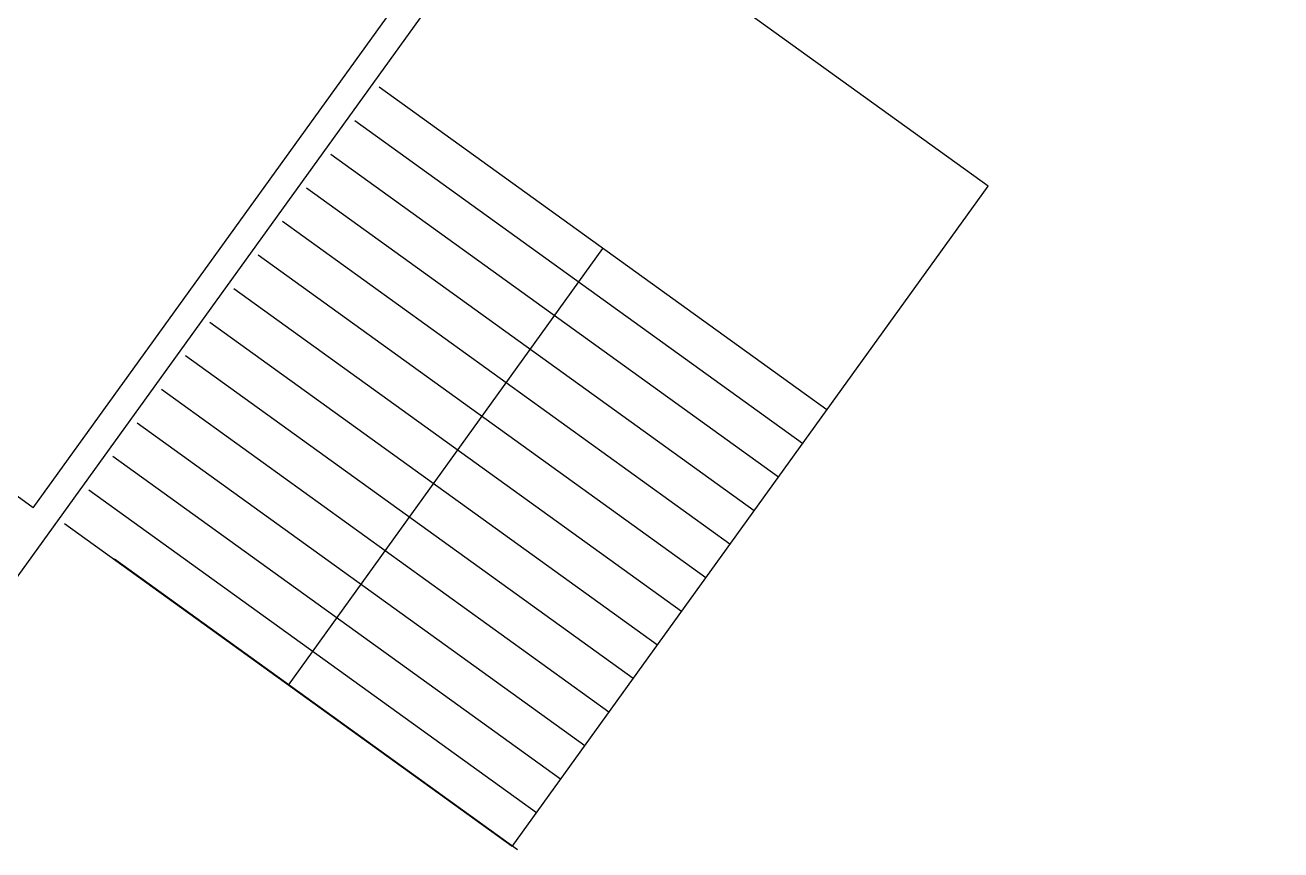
# Model space of a CAD drawing. Header units: metres. Extents: x 141303 to 146299, y 125960 to 127091.
# Drawn here: x 144685.91 to 144695.01, y 126047.08 to 126053.06 of the extents above; entities that cross this region are included whole.
import ezdxf

# ---------------------------------------------------------------- set-up
doc = ezdxf.new("R2010")
doc.units = ezdxf.units.M
doc.header["$MEASUREMENT"] = 0
doc.layers.add('NVMI_WALL', color=7, linetype='Continuous', lineweight=30)

msp = doc.modelspace()

# ---------------------------------------------------------------- linework, layer by layer
at = {"layer": 'NVMI_WALL'}
for p, q in [((144684.72667, 126047.49693), (144701.68516, 126071.02502)), ((144685.96775, 126049.56084), (144689.35912, 126054.26601)), ((144685.96775, 126049.56084), (144689.35912, 126054.26601)), ((144685.96775, 126049.56084), (144689.35912, 126054.26601)), ((144692.89035, 126051.89189), (144689.64541, 126054.23077)), ((144691.72091, 126050.26942), (144688.47597, 126052.6083)), ((144691.54549, 126050.02605), (144688.30055, 126052.36493)), ((144691.37008, 126049.78268), (144688.12514, 126052.12155)), ((144691.19466, 126049.53931), (144687.94972, 126051.87818)), ((144689.4405, 126047.1056), (144692.89035, 126051.89189)), ((144691.01925, 126049.29594), (144687.7743, 126051.63481)), ((144687.81803, 126048.27504), (144690.09844, 126051.43886)), ((144690.84383, 126049.05257), (144687.59889, 126051.39144)), ((144690.66841, 126048.80919), (144687.42347, 126051.14807)), ((144690.493, 126048.56582), (144687.24806, 126050.9047)), ((144685.96775, 126049.56084), (144684.18303, 126050.84722)), ((144690.31758, 126048.32245), (144687.07264, 126050.66133)), ((144690.14217, 126048.07908), (144686.89722, 126050.41796)), ((144689.96675, 126047.83571), (144686.72181, 126050.17459)), ((144689.79134, 126047.59234), (144686.54639, 126049.93122)), ((144689.61592, 126047.34897), (144686.37098, 126049.68785)), ((144689.4405, 126047.1056), (144686.19556, 126049.44448)), ((144689.47938, 126047.08066), (144686.55672, 126049.18725))]:
    msp.add_line(p, q, dxfattribs=at)

doc.saveas('drawing.dxf')
